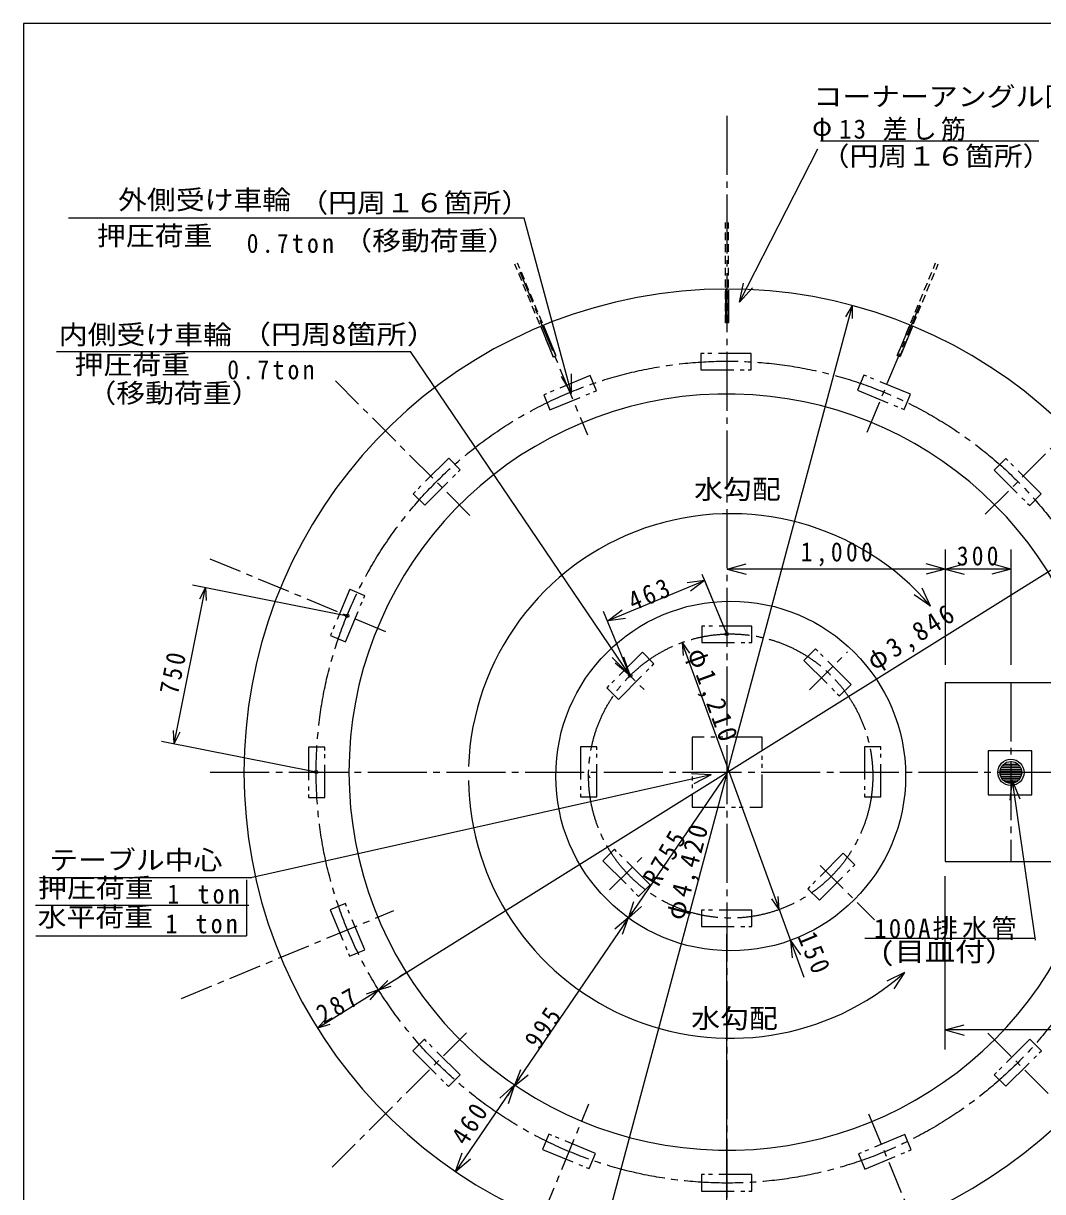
# Model space of a CAD drawing. Units: millimetres, scale not verified. Extents: x -5636 to 5974, y -4212 to 4128.
# Drawn here: x -5636 to -974, y -1217 to 4128 of the extents above; entities that cross this region are included whole.
import ezdxf
from ezdxf.enums import TextEntityAlignment as Align

# ---------------------------------------------------------------- set-up
doc = ezdxf.new("R2010")
doc.units = ezdxf.units.MM
doc.header["$LTSCALE"] = 30
doc.header["$PDMODE"] = 32
doc.header["$PDSIZE"] = 15
for name, pattern in [('CHAIN1', [8, 5, -1, 1, -1]), ('CHAIN2', [12, 9, -1, 1, -1]), ('DASHED1', [1.8, 1.2, -0.6]), ('DOUBLE_CHAIN1', [8.8, 5, -1, 0.6, -0.6, 0.6, -1])]:
    doc.linetypes.add(name, pattern=pattern)
doc.layers.add('0-0', color=7, linetype='Continuous')
doc.styles.add('ＭＳ ゴシック', font='')
doc.styles.get('ＭＳ ゴシック').set_extended_font_data('MS Gothic')

msp = doc.modelspace()

# ---------------------------------------------------------------- linework, layer by layer
at = {"layer": '0-0'}
for p, q in [((5973.75, 4127.81), (-5636.25, 4127.81)), ((-5636.25, 4127.81), (-5636.25, -4212.19)), ((-1989.64, 3590.39), (-991.38, 3590.39)), ((-2360.84, 2851.58), (-2002.74, 3554.53)), ((-3344.98, 3236.94), (-5430.57, 3236.94)), ((-3129.94, 2434.39), (-3344.98, 3236.94)), ((-2424.81, 2908.3), (-2425.14, 2757.58)), ((-2411.5, 2907.64), (-2411.16, 2758.91)), ((-2360.84, 2851.58), (-2342.14, 2939.61)), ((-2360.84, 2851.58), (-2300.63, 2918.47)), ((-1845.21, 2836.95), (-2989.18, -1432.4)), ((-1845.21, 2836.95), (-1875.21, 2784.99)), ((-1845.21, 2836.95), (-1845.21, 2776.95)), ((-3269.88, 2740.36), (-3212.51, 2600.99)), ((-3257.33, 2744.84), (-3200.11, 2607.57)), ((-2425.47, 2758.58), (-2410.5, 2758.25)), ((-1581.92, 2747.07), (-1639.9, 2607.95)), ((-1569.88, 2741.36), (-1626.48, 2603.83)), ((-5485.3, 2626.92), (-3864.83, 2626.92)), ((-2861.01, 1142.13), (-3864.83, 2626.92)), ((-3213.2, 2601.78), (-3199.24, 2607.2)), ((-1639.83, 2609), (-1626.12, 2602.96)), ((-3129.94, 2434.39), (-3174.94, 2512.34)), ((-3129.94, 2434.39), (-3129.94, 2524.39)), ((-4289.97, -467.97), (-540.36, 1875.05)), ((-1419.45, 1721.37), (-1419.45, 1193.68)), ((-1119.45, 1721.37), (-1119.45, 1193.68)), ((-2419.45, 1334.17), (-2532.17, 1606.31)), ((-2417.36, 1631.37), (-2330.42, 1654.66)), ((-1419.45, 1631.37), (-2417.36, 1631.37)), ((-2417.36, 1631.37), (-2330.42, 1608.07)), ((-1419.45, 1631.37), (-1506.38, 1608.07)), ((-1419.45, 1631.37), (-1332.52, 1654.66)), ((-1419.45, 1631.37), (-1332.52, 1608.07)), ((-1119.45, 1631.37), (-1206.38, 1654.66)), ((-1119.45, 1631.37), (-1206.38, 1608.07)), ((-4862.49, 1558.86), (-4153.64, 1417.86)), ((-2520.69, 1578.68), (-2600, 1568.24)), ((-2525.61, 1590.56), (-2441.23, 1386.87)), ((-4945.88, 832.07), (-4803.64, 1547.16)), ((-4803.64, 1547.16), (-4830.18, 1493.35)), ((-4803.64, 1547.16), (-4799.72, 1487.29)), ((-1487.07, 1461.95), (-1561.14, 1513.07)), ((-1487.07, 1461.95), (-1525.65, 1543.26)), ((-2961.11, 1396.26), (-2897.64, 1444.96)), ((-4154.87, 1417.78), (-4174.63, 1422.06)), ((-2860.62, 1141.27), (-2983.11, 1436.99)), ((-2961.11, 1396.26), (-2881.79, 1406.7)), ((-2623.38, 1295.19), (-2588.97, 1246.05)), ((-2623.38, 1295.19), (-2618.15, 1235.42)), ((-2065.54, -237.47), (-2623.38, 1295.19)), ((-2419.45, 1334.18), (-2419.58, 1334.51)), ((-2861.01, 1142.13), (-2929, 1201.1)), ((-2860.76, 1143.87), (-2889.64, 1227.46)), ((-2869.78, 1134.72), (-2878.97, 1125.53)), ((-2860.78, 1143.92), (-2860.88, 1144.23)), ((-1419.45, 1112.78), (240.55, 1112.78)), ((-4945.88, 832.07), (-4949.81, 891.95)), ((-4945.88, 832.07), (-4919.35, 885.89)), ((-5004.77, 843.55), (-4297.1, 702.79)), ((-4297.18, 702.77), (-4298.23, 702.96)), ((-1168.99, 706.78), (-1070.31, 706.78)), ((-1168.99, 698.78), (-1070.31, 698.78)), ((-1167.64, 714.78), (-1071.89, 714.78)), ((-1164.48, 722.78), (-1074.6, 722.78)), ((-1159.51, 730.78), (-1079.79, 730.78)), ((-1152.28, 738.78), (-1087.25, 738.78)), ((-2489.97, 690.15), (-4596.25, 218.02)), ((-3044.39, 675.21), (-3053.58, 693.59)), ((-2489.97, 690.15), (-2579.89, 693.86)), ((-2489.97, 690.15), (-2569.7, 648.4)), ((-1168.99, 690.78), (-1070.31, 690.78)), ((-1166.06, 682.78), (-1073.47, 682.78)), ((-1162.22, 674.78), (-1077.31, 674.78)), ((-1155.44, 666.78), (-1083.41, 666.78)), ((-1146.41, 658.78), (-1093.12, 658.78)), ((-1114.11, 663.16), (-1124.64, 573.78)), ((-1114.11, 663.16), (-1008, -66.32)), ((-1114.11, 663.16), (-1078.54, 580.48)), ((-5561.87, 220.56), (-4591.22, 220.56)), ((-1419.45, -567.47), (-1419.45, 225.47)), ((-4615.27, 209.83), (-4615.27, -46.74)), ((-2868.37, 33.79), (-2844.35, 110.1)), ((-2178.76, 73.61), (-2213.17, 122.75)), ((-2178.76, 73.61), (-2183.99, 133.38)), ((-5581.14, 93.9), (-4604.77, 93.9)), ((-2868.37, 33.79), (-2809.41, 87.87)), ((-2868.37, 33.79), (-2849.11, 64.05)), ((-2869.74, 35.17), (-2930.87, -16.44)), ((-2869.74, 35.17), (-2896.87, -40.09)), ((-2869.74, 35.17), (-2891.75, 3.54)), ((-5579.1, -46.74), (-4615.27, -46.74)), ((-2419.45, -2039.68), (-2419.45, -39.79)), ((-2127.11, -68.16), (-2122.9, -79.88)), ((-2127.11, -68.16), (-2081.51, -133.9)), ((-2127.11, -68.16), (-2120.49, -147.89)), ((-1008.72, -58.79), (-1787.34, -58.79)), ((-4011.64, -294.14), (-3969.93, -251.01)), ((-3884.47, -214.52), (-3915.19, -234.37)), ((-1605.89, -214.31), (-1686.43, -254.47)), ((-1605.89, -214.31), (-1655.56, -289.36)), ((-4011.64, -294.14), (-4068.6, -312.99)), ((-4011.64, -294.14), (-4051.54, -338.95)), ((-4011.64, -294.14), (-4022.01, -300.95)), ((-4011.64, -294.14), (-3953.95, -277.64)), ((-4011.64, -294.14), (-4002.75, -288.81)), ((-4289.97, -467.97), (-4249.05, -424.08)), ((-4289.97, -467.97), (-4232.59, -450.42)), ((-1419.45, -477.47), (-1332.52, -454.18)), ((240.55, -477.47), (-1419.45, -477.47)), ((-1419.45, -477.47), (-1332.52, -500.77)), ((-2419.45, -634.67), (-2419.45, -510.34)), ((-3390.32, -732.47), (-3361.15, -657.97)), ((-3390.32, -732.47), (-3327.81, -682.54)), ((-3390.29, -729.12), (-3457.2, -789.31)), ((-3390.29, -729.12), (-3422.13, -778.11)), ((-3390.29, -729.12), (-3418.14, -814.7)), ((-3390.32, -732.47), (-3365.04, -698.15)), ((-3659.29, -1125.15), (-3591.09, -1066.43))]:
    msp.add_line(p, q, dxfattribs=at)
at = {"layer": '0-0', "linetype": 'CHAIN2'}
for p, q in [((-2419.45, 3705.1), (-2419.45, -2180.25)), ((-1119.45, 1112.78), (-1119.45, 292.78)), ((-4781.35, 702.78), (356.15, 702.78))]:
    msp.add_line(p, q, dxfattribs=at)
at = {"layer": '0-0', "linetype": 'DOUBLE_CHAIN1'}
for p, q in [((-1417.83, 3591.72), (-1426.96, 3591.72)), ((-1381.96, 3598.09), (-1381.96, 3591.72)), ((-4162.39, 1298.01), (-4074.38, 1510.5)), ((-4143.01, 1539.29), (-4075.37, 1510.95)), ((-2303.72, 1370.65), (-2533.72, 1370.65)), ((-2533.72, 1370.65), (-2533.72, 1295.65))]:
    msp.add_line(p, q, dxfattribs=at)
at = {"layer": '0-0', "linetype": 'DASHED1'}
for p, q in [((-2424.6, 2757.58), (-2424.6, 3216.73)), ((-2411.6, 2757.92), (-2411.6, 3216.73)), ((-3212.01, 2601.19), (-3387.72, 3025.39)), ((-3200.13, 2606.48), (-3375.71, 3030.36)), ((-1639.41, 2607.74), (-1463.7, 3031.93)), ((-1627.27, 2603.08), (-1451.69, 3026.96))]:
    msp.add_line(p, q, dxfattribs=at)
at = {"layer": '0-0', "linetype": 'CHAIN1'}
for p, q in [((-3365.7, 2991.37), (-3056.73, 2245.44)), ((-1776.57, 2257.7), (-1530.05, 2852.86)), ((-4209.06, 2492.21), (-3572.92, 1856.07)), ((-1236.88, 1882.11), (-636.43, 2482.56)), ((-4783.52, 1678.77), (-3969.15, 1341.45)), ((-2041.03, 1077.96), (-1866.41, 1252.58)), ((-2943.39, 1226.53), (-2796.34, 1079.49)), ((-2955.46, 163.53), (-2799.23, 319.76)), ((-1992.2, 275.34), (-1744.06, 27.2)), ((-4913.07, -333.35), (-3941.42, 69.12)), ((-4224.22, -1105.23), (-3589.59, -470.6)), ((-1224.81, -492.05), (-579.9, -1136.95)), ((-3449.59, -1781.33), (-3049.46, -815.32)), ((-1770.06, -860.86), (-1386.43, -1787.01))]:
    msp.add_line(p, q, dxfattribs=at)
at = {"layer": '0-0', "linetype": 'DOUBLE_CHAIN1'}
for points in [[(-2537.1, 2542.33), (-2307.1, 2542.33), (-2307.1, 2617.32), (-2537.1, 2617.32)], [(-3227.71, 2358.98), (-3015.22, 2446.99), (-3043.92, 2516.28), (-3256.41, 2428.27)], [(-1820.58, 2449.47), (-1608.09, 2361.46), (-1579.39, 2430.75), (-1791.88, 2518.76)], [(-3800.3, 1923.1), (-3637.67, 2085.73), (-3690.7, 2138.76), (-3853.33, 1976.13)], [(-1196.09, 2084.29), (-1033.46, 1921.66), (-980.42, 1974.69), (-1143.06, 2137.33)], [(-2914.72, 1034.95), (-2752.09, 1197.59), (-2805.12, 1250.62), (-2967.76, 1087.99)], [(-2066.04, 1213.19), (-1903.4, 1050.56), (-1850.37, 1103.59), (-2013, 1266.22)], [(-2577.73, 542.11), (-2257.73, 542.11), (-2257.73, 862.11), (-2577.73, 862.11)], [(-4256.94, 585.75), (-4256.94, 815.75), (-4331.94, 815.75), (-4331.94, 585.75)], [(-3012.94, 588.55), (-3012.94, 818.54), (-3087.94, 818.54), (-3087.94, 588.55)], [(-1713.65, 588.49), (-1713.65, 818.48), (-1788.65, 818.48), (-1788.65, 588.49)], [(-2985.61, 296.57), (-2822.98, 133.94), (-2769.95, 186.97), (-2932.58, 349.61)], [(-1995.51, 115.81), (-1832.88, 278.45), (-1885.91, 331.48), (-2048.54, 168.85)], [(-4232.39, 72.28), (-4144.37, -140.21), (-4075.08, -111.51), (-4163.1, 100.98)], [(-2534.52, -3.95), (-2304.52, -3.95), (-2304.52, 71.05), (-2534.52, 71.05)], [(-3854.65, -573.19), (-3692.01, -735.82), (-3638.98, -682.79), (-3801.61, -520.16)], [(-1142.55, -735.26), (-979.92, -572.63), (-1032.95, -519.6), (-1195.58, -682.23)], [(-3261.19, -1023.89), (-3048.7, -1111.91), (-3020, -1042.62), (-3232.49, -954.6)], [(-1787.94, -1113.51), (-1575.45, -1025.5), (-1604.15, -956.21), (-1816.64, -1044.22)], [(-2534.82, -1214.29), (-2304.82, -1214.29), (-2304.82, -1139.29), (-2534.82, -1139.29)]]:
    msp.add_lwpolyline(points, close=True, dxfattribs=at)
at = {"layer": '0-0'}
for points in [[(-1119.45, 1631.37), (-1419.45, 1631.37), (-1506.38, 1654.66)], [(-2961.11, 1396.26), (-2520.69, 1578.68), (-2584.16, 1529.98)], [(-1419.45, 1112.78), (-1419.45, 292.78), (240.55, 292.78)], [(-2417.55, 697.01), (-3659.29, -1125.15), (-3629.59, -1040.19)]]:
    msp.add_lwpolyline(points, dxfattribs=at)
at = {"layer": '0-0', "linetype": 'DOUBLE_CHAIN1'}
for points in [[(-4143.67, 1539.2), (-4231.68, 1326.71), (-4162.39, 1298.01)], [(-2533.72, 1295.65), (-2303.72, 1295.65), (-2303.72, 1370.65)]]:
    msp.add_lwpolyline(points, dxfattribs=at)
at = {"layer": '0-0'}
msp.add_lwpolyline([(-1223.81, 598.93), (-1023.81, 598.93), (-1023.81, 798.93), (-1223.81, 798.93)], close=True, dxfattribs=at)
at = {"layer": '0-0', "linetype": 'CHAIN2'}
for centre, radius in [((-2417.2, 702.27), 1879.98), ((-2401.07, 684.4), 649.99)]:
    msp.add_circle(centre, radius, dxfattribs=at)
at = {"layer": '0-0'}
for centre, radius in [((-2401.07, 684.4), 799.99), ((-1119.41, 700.97), 60), ((-1119.41, 700.97), 50)]:
    msp.add_circle(centre, radius, dxfattribs=at)
for centre, radius, start, end in [((-2417.2, 702.27), 2209.98, 16.07047, 343.99083), ((-2417.2, 702.27), 1729.98, 13.59124, 346.5016), ((-2401.07, 684.4), 1200, 40.38807, 177.94194), ((-2401.07, 684.4), 1200, 180.98836, 311.50276)]:
    msp.add_arc(centre, radius, start, end, dxfattribs=at)
for p in [(-4154.87, 1417.78), (-2419.45, 1334.18), (-2860.78, 1143.92), (-4297.18, 702.77)]:
    msp.add_point(p, dxfattribs=at)

# ---------------------------------------------------------------- texts
at = {"layer": '0-0', "style": 'ＭＳ ゴシック'}
for s, width, p in [('コーナーアングル固定用', 1.1, (-2022.45, 3722.77)), ('（円周１６箇所）', 1.1, (-1989.64, 3450.21)), ('外側受け車輪', 1.1, (-5203.18, 3250.32)), ('（円周１６箇所）', 1.1, (-4373.89, 3236.94)), ('押圧荷重', 1.1, (-5299.54, 3085.93)), ('（移動荷重）', 1.1, (-4173.25, 3063.06)), ('内側受け車輪', 1.1, (-5474.18, 2633.48)), ('（円周8箇所）', 1.15, (-4641.4, 2635.03)), ('押圧荷重', 1.1, (-5401.93, 2496.25)), ('（移動荷重）', 1.1, (-5343.54, 2365.74)), ('水勾配', 1.1, (-2568.15, 1926.11)), ('テーブル中心', 1.1, (-5517.9, 229.75)), ('押圧荷重', 1.1, (-5568.91, 102.06)), ('水平荷重', 1.1, (-5570.95, -30.44)), ('(目皿付）', 1.15, (-1719.83, -189.31)), ('水勾配', 1.1, (-2581.53, -494.9))]:
    msp.add_text(s, height=87.98, dxfattribs=dict(at, width=width)).set_placement(p, align=Align.BOTTOM_LEFT)
msp.add_text('φ', height=87.98, dxfattribs=at).set_placement((-2028.54, 3587.1), align=Align.BOTTOM_LEFT)
at = {"layer": '0-0', "char_height": 87.98, "attachment_point": 7, "style": 'ＭＳ ゴシック'}
for s, insert in [('\\T1.17;\\W0.95;13\\~差し筋', (-1905.53, 3590.39)), ('\\T1.28;\\W0.9;0.7ton', (-4614.65, 3076.43)), ('\\T1.28;\\W0.9;0.7ton', (-4703.59, 2498.01)), ('\\T1.28;\\W0.9;1,000', (-2080.72, 1643.38)), ('\\T1.27;\\W0.9;300', (-1366.95, 1646.37)), ('\\T1.28;\\W0.9;1\\~ton', (-4977.07, 99.46)), ('\\T1.28;\\W0.9;1\\~ton', (-4985.94, -36.55)), ('\\T1.18;\\W0.95;100A排水管', (-1745.08, -66.45))]:
    msp.add_mtext(s, dxfattribs=dict(at, insert=insert))
for s, insert, rotation in [('\\T1.27;\\W0.9;463', (-2845.74, 1437.46), 22.5), ('\\T1.23;\\W0.95;φ3,846', (-1731.5, 1145.45), 32), ('\\T1.27;\\W0.9;750', (-4928.12, 1052.22), 78.75), ('\\T1.23;\\W0.95;φ1,210', (-2621.46, 1242.05), 290), ('\\T1.28;\\W0.9;R755', (-2730.44, 173.15), 60), ('\\T1.23;\\W0.95;φ4,420', (-2594.8, 14.02), 75), ('\\T1.27;\\W0.9;150', (-2097.51, -51.64), 292.5), ('\\T1.27;\\W0.9;287', (-4262.16, -452.85), 30), ('\\T1.27;\\W0.9;995', (-3276.53, -572.73), 56), ('\\T1.27;\\W0.9;460', (-3609.51, -1012.26), 57.5)]:
    msp.add_mtext(s, dxfattribs=dict(at, insert=insert, rotation=rotation))

doc.saveas('drawing.dxf')
